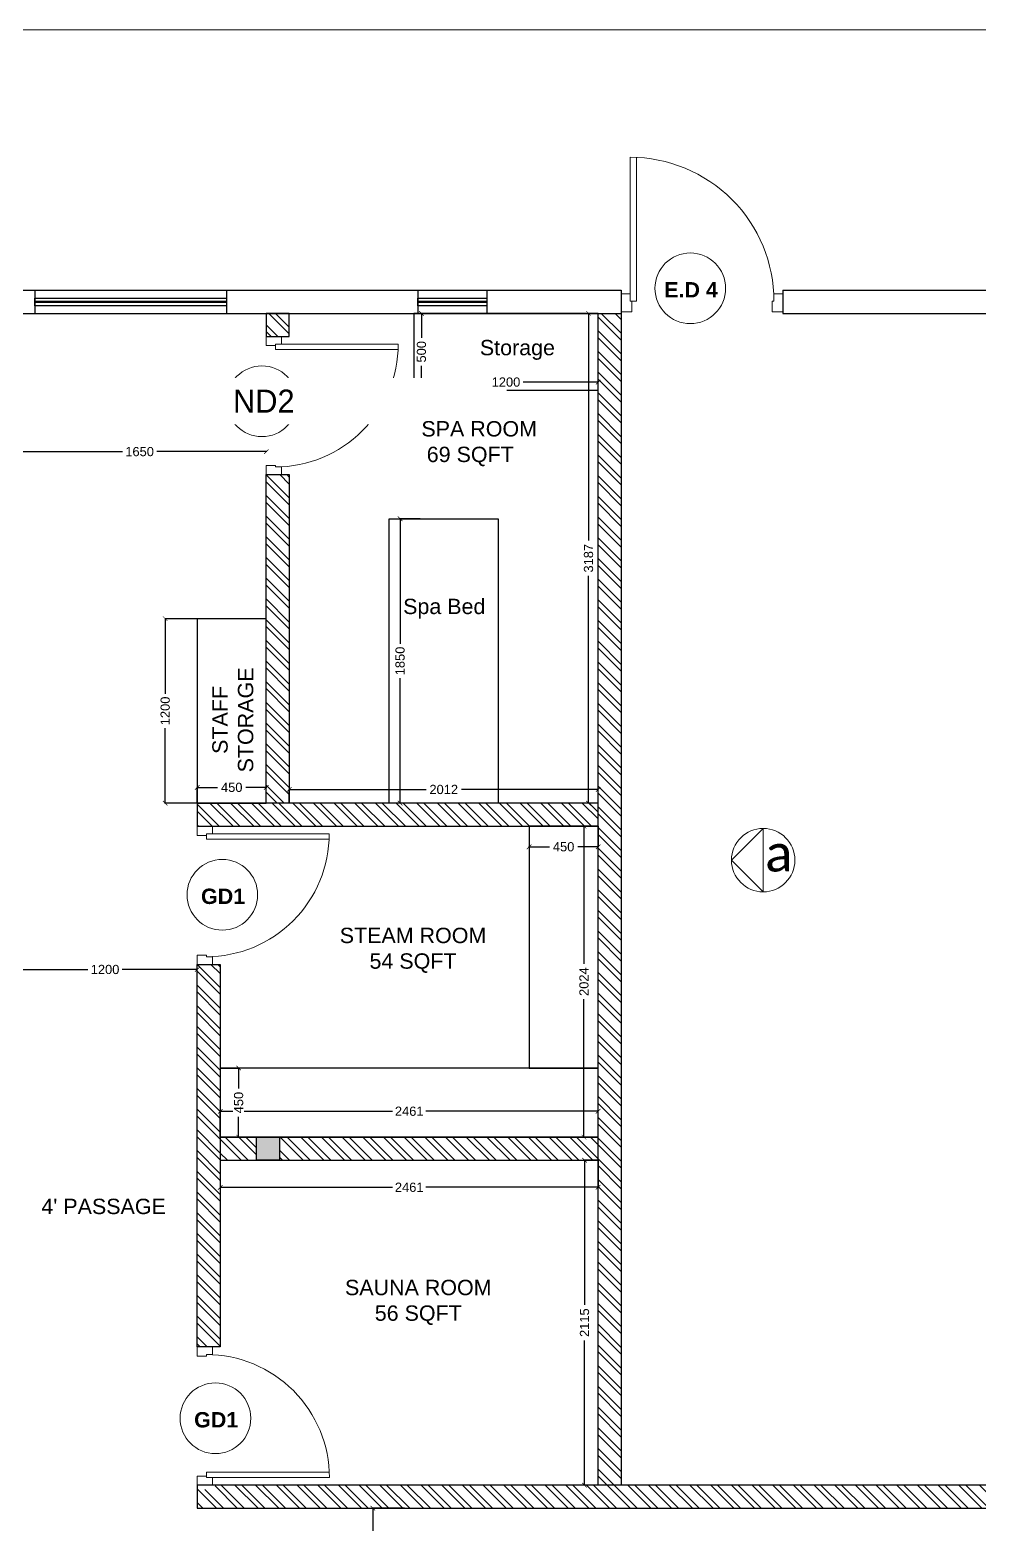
# Model space of a CAD drawing. Header units: millimetres. Extents: x 1464389 to 1998638, y -29162 to 256806.
# Drawn here: x 1883319 to 1889501, y 206235 to 215961 of the extents above; entities that cross this region are included whole.
import ezdxf

# ---------------------------------------------------------------- set-up
doc = ezdxf.new("R2010")
doc.units = ezdxf.units.MM
doc.header["$LTSCALE"] = 15
doc.header["$PDMODE"] = 35
doc.linetypes.add('CONTINOUS', pattern=[0])
doc.layers.get('0').update_dxf_attribs({"lineweight": 5})
for name, color, linetype in [('A-TEXT', 4, 'Continuous'), ('A-WNDW', 4, 'Continuous'), ('GFC Columns', 6, 'Continuous'), ('GFC Walls', 14, 'Continuous'), ('NEW WALL', 5, 'Continuous'), ('Text', 250, 'Continuous'), ('Tile', 251, 'Continuous')]:
    doc.layers.add(name, color=color, linetype=linetype)
for name, color, linetype, lineweight in [('A-Walls', 1, 'Continuous', 30), ('dimension', 1, 'Continuous', 25), ('DOOR', 124, 'Continuous', 9), ('floor raising', 210, 'Continuous', 9), ('HACH', 252, 'Continuous', 13), ('Hatch', 252, 'Continuous', 15), ('I-ANNO-SYMB', 6, 'Continuous', 20), ('wall', 50, 'Continuous', 30)]:
    doc.layers.add(name, color=color, linetype=linetype, lineweight=lineweight)
doc.layers.add('Furnitures', color=7, linetype='Continuous', lineweight=25, true_color=0x753b00)
doc.styles.add('ARIAL', font='arial.ttf')
doc.styles.add('ELEVATION', font='calibri.ttf', dxfattribs={"height": 0.2})
doc.dimstyles.new('SC-25', dxfattribs={"dimtxt": 60, "dimasz": 30, "dimexe": 0, "dimexo": 0, "dimgap": 25, "dimtad": 0, "dimdec": 0, "dimzin": 0, "dimdsep": 46, "dimtxsty": 'ARIAL', "dimblk": 'ARCHTICK', "dimcen": 0.09, "dimdle": 3, "dimclrd": 251, "dimclre": 251, "dimclrt": 1, "dimadec": 0, "dimazin": 0, "dimtfac": 1, "dimtdec": 0, "dimtofl": 0, "dimtmove": 0, "dimatfit": 2, "dimfxl": 100, "dimtolj": 1, "dimtzin": 0, "dimarcsym": 0})
pattern_1 = [(135, (-635552.53, -698149.3), (-67.351921, -67.351921), []), (135, (-635552.53, -698104.4), (-67.351921, -67.351921), [])]

# ---------------------------------------------------------------- blocks, each defined once
blk = doc.blocks.new('_ArchTick')
at = {"color": 0, "linetype": 'ByBlock', "const_width": 0.15}
blk.add_lwpolyline([(-0.5, -0.5), (0.5, 0.5)], dxfattribs=at)
blk = doc.blocks.new('*D1333')
at = {"layer": 'Defpoints', "color": 0, "transparency": 16777216}
for p in [(1887020, 208922.4), (1884558.6, 208753.9), (1887020, 208753.9)]:
    blk.add_point(p, dxfattribs=at)
at = {"layer": 'Tile', "color": 251, "lineweight": -2, "transparency": 16777216}
for p, q in [((1884555.6, 208922.4), (1885680, 208922.4)), ((1884558.6, 208753.9), (1884558.6, 208922.4)), ((1887023, 208922.4), (1885898.6, 208922.4)), ((1887020, 208753.9), (1887020, 208922.4))]:
    blk.add_line(p, q, dxfattribs=at)
at = {"layer": 'Tile', "color": 251, "lineweight": -2, "transparency": 16777216, "xscale": 30, "yscale": 30, "zscale": 30, "rotation": 180}
blk.add_blockref('_ArchTick', (1884558.6, 208922.4), dxfattribs=at)
at = {"layer": 'Tile', "color": 251, "lineweight": -2, "transparency": 16777216, "xscale": 30, "yscale": 30, "zscale": 30}
blk.add_blockref('_ArchTick', (1887020, 208922.4), dxfattribs=at)
at = {"layer": 'Tile', "color": 1, "transparency": 16777216, "insert": (1885789.3, 208922.4), "char_height": 60, "attachment_point": 5, "style": 'ARIAL'}
blk.add_mtext('\\A1;2461', dxfattribs=at)
blk = doc.blocks.new('*D1334')
at = {"layer": 'Defpoints', "color": 0, "transparency": 16777216}
for p in [(1887019.9, 210778.4), (1886927.6, 208754), (1887020, 208754)]:
    blk.add_point(p, dxfattribs=at)
at = {"layer": 'Tile', "color": 251, "lineweight": -2, "transparency": 16777216}
for p, q in [((1886927.6, 210781.4), (1886927.6, 209881.2)), ((1887019.9, 210778.4), (1886927.6, 210778.4)), ((1886927.6, 208751), (1886927.6, 209651.2)), ((1887020, 208754), (1886927.6, 208754))]:
    blk.add_line(p, q, dxfattribs=at)
at = {"layer": 'Tile', "color": 251, "lineweight": -2, "transparency": 16777216, "xscale": 30, "yscale": 30, "zscale": 30}
for p, rotation in [((1886927.6, 210778.4), 90), ((1886927.6, 208754), 270)]:
    blk.add_blockref('_ArchTick', p, dxfattribs=dict(at, rotation=rotation))
at = {"layer": 'Tile', "color": 1, "transparency": 16777216, "insert": (1886927.6, 209766.2), "char_height": 60, "attachment_point": 5, "rotation": 90, "style": 'ARIAL'}
blk.add_mtext('\\A1;2024', dxfattribs=at)
blk = doc.blocks.new('terrace site dwg')
at = {"layer": 'Hatch'}
h = blk.add_hatch(color=256, dxfattribs=at)
h.dxf.hatch_style = 1
h.paths.add_polyline_path([(2564955.5, 867086.2), (2564805.5, 867086.2), (2564805.5, 866936.2), (2564955.5, 866936.2)])
h.paths.add_polyline_path([(2563234.3, 867086.2), (2563139.5, 867086.2), (2563139.5, 866936.2), (2563234.3, 866936.2)])
h.paths.add_polyline_path([(2563139.5, 867086.2), (2563084.5, 867086.2), (2563084.5, 866936.2), (2563139.5, 866936.2)])
h.paths.add_polyline_path([(2563234.5, 861453.2), (2563084.5, 861453.2), (2563084.5, 861303.2), (2563234.5, 861303.2)])
h.paths.add_polyline_path([(2564955.5, 861453.2), (2564805.5, 861453.2), (2564805.5, 861303.2), (2564955.5, 861303.2)])
h.paths.add_polyline_path([(2563234.5, 858838.2), (2563139.5, 858838.2), (2563139.5, 858868.2), (2563084.5, 858868.2), (2563084.5, 858718.2), (2563234.5, 858718.2)])
h.paths.add_polyline_path([(2563234.5, 858868.2), (2563139.5, 858868.2), (2563139.5, 858838.2), (2563234.5, 858838.2)], flags=17)
h.paths.add_polyline_path([(2564955.5, 858113.2), (2564805.5, 858113.2), (2564805.5, 857963.2), (2564955.5, 857963.2)])
h.paths.add_polyline_path([(2569128.5, 858113.2), (2568978.5, 858113.2), (2568978.5, 858018.2), (2569128.5, 858018.2)])
h.paths.add_polyline_path([(2569128.5, 858018.2), (2568978.5, 858018.2), (2568978.5, 857963.2), (2569128.5, 857963.2)])
h.paths.add_polyline_path([(2569734, 858168.2), (2569598.5, 858168.2), (2569598.5, 858018.2), (2569734, 858018.2)])
h.paths.add_polyline_path([(2582058.5, 861483.2), (2581878.5, 861483.2), (2581878.5, 861333.2), (2582058.5, 861333.2)])
h.paths.add_polyline_path([(2582028.5, 867086.2), (2581908.5, 867086.2), (2581908.5, 866936.2), (2582028.5, 866936.2)])
h.paths.add_polyline_path([(2581908.5, 867086.2), (2581878.5, 867086.2), (2581878.5, 866936.2), (2581908.5, 866936.2)])
h.paths.add_polyline_path([(2582028.5, 869698.2), (2581878.5, 869698.2), (2581878.5, 869548.2), (2582028.5, 869548.2)])
h.paths.add_polyline_path([(2574344.5, 867086.2), (2574194.5, 867086.2), (2574194.5, 866936.2), (2574344.5, 866936.2)])
h.paths.add_polyline_path([(2578937.5, 867086.2), (2578787.5, 867086.2), (2578787.5, 866936.2), (2578937.5, 866936.2)])
h.paths.add_polyline_path([(2574962.5, 872568.2), (2574812.5, 872568.2), (2574812.5, 872448.2), (2574962.5, 872448.2)])
h.paths.add_polyline_path([(2578897.5, 872568.2), (2578747.5, 872568.2), (2578747.5, 872418.2), (2578897.5, 872418.2)])
h.paths.add_polyline_path([(2569139.5, 867086.2), (2568989.5, 867086.2), (2568989.5, 866936.2), (2569139.5, 866936.2)])
h.paths.add_polyline_path([(2563234.5, 872568.2), (2563084.5, 872568.2), (2563084.5, 872418.2), (2563138.3, 872418.2), (2563138.3, 872448.2), (2563234.5, 872448.2)])
h.paths.add_polyline_path([(2565124.5, 872568.2), (2564974.5, 872568.2), (2564974.5, 872448.2), (2565124.5, 872448.2)])
h.paths.add_polyline_path([(2565124.5, 872448.1), (2564974.5, 872448.1), (2564974.5, 872418.2), (2565124.5, 872418.2)])
h.paths.add_polyline_path([(2563234.5, 872448.2), (2563138.3, 872448.2), (2563138.3, 872418.2), (2563234.5, 872418.2)], flags=17)
at = {"color": 1}
blk.add_line((2570040.5, 872523.2), (2570489.5, 872523.2), dxfattribs=at)
at = {"layer": 'A-WNDW', "ltscale": 0.5}
for p, q in [((2567546.5, 872598.2), (2567546.5, 872448.2)), ((2567546.5, 872523.2), (2568793.5, 872523.2)), ((2568793.5, 872598.2), (2568793.5, 872448.2)), ((2570040.5, 872598.2), (2570040.5, 872448.2)), ((2570040.5, 872523.2), (2570489.5, 872523.2)), ((2570489.5, 872598.2), (2570489.5, 872448.2))]:
    blk.add_line(p, q, dxfattribs=at)
at = {"layer": 'A-WNDW', "ltscale": 0.5, "const_width": 14.1}
for points in [[(2567546.5, 872523.2), (2568516.5, 872523.2)], [(2567546.5, 872523.2), (2568793.5, 872523.2)], [(2570040.5, 872523.2), (2570489.5, 872523.2)], [(2570040.5, 872523.2), (2570489.5, 872523.2)]]:
    blk.add_lwpolyline(points, dxfattribs=at)
at = {"layer": 'A-WNDW', "ltscale": 0.5}
for points in [[(2567546.5, 872548.2), (2568793.5, 872548.2), (2568793.5, 872498.2), (2567546.5, 872498.2)], [(2567546.5, 872548.2), (2568793.5, 872548.2), (2568793.5, 872498.2), (2567546.5, 872498.2)], [(2570040.5, 872548.2), (2570489.5, 872548.2), (2570489.5, 872498.2), (2570040.5, 872498.2)], [(2570040.5, 872548.2), (2570489.5, 872548.2), (2570489.5, 872498.2), (2570040.5, 872498.2)]]:
    blk.add_lwpolyline(points, close=True, dxfattribs=at)
at = {"layer": 'GFC Columns'}
blk.add_lwpolyline([(2568989.5, 867086.2), (2569139.5, 867086.2), (2569139.5, 866936.2), (2568989.5, 866936.2), (2568989.5, 867086.2)], dxfattribs=at)
at = {"layer": 'GFC Walls'}
for p, q in [((2562989.5, 872598.2), (2571364.5, 872598.2)), ((2572418.5, 872598.2), (2578927.5, 872598.2)), ((2563234.5, 872448.2), (2571364.5, 872448.2)), ((2572418.5, 872448.2), (2578747.5, 872448.2))]:
    blk.add_line(p, q, dxfattribs=at)
at = {"layer": 'GFC Walls', "ltscale": 0.5}
for p, q in [((2571364.5, 872598.2), (2571364.5, 872448.2)), ((2572418.5, 872598.2), (2572418.5, 872448.2))]:
    blk.add_line(p, q, dxfattribs=at)
blk = doc.blocks.new('*D1335')
at = {"layer": 'Defpoints', "color": 0, "transparency": 16777216}
for p in [(1885729.9, 212778.4), (1885861, 212778.4), (1885861, 210928.4)]:
    blk.add_point(p, dxfattribs=at)
at = {"layer": 'dimension', "color": 251, "lineweight": -2, "transparency": 16777216}
for p, q in [((1885729.9, 212781.4), (1885729.9, 211965.1)), ((1885861, 212778.4), (1885729.9, 212778.4)), ((1885729.9, 210925.4), (1885729.9, 211741.7)), ((1885861, 210928.4), (1885729.9, 210928.4))]:
    blk.add_line(p, q, dxfattribs=at)
at = {"layer": 'dimension', "color": 251, "lineweight": -2, "transparency": 16777216, "xscale": 30, "yscale": 30, "zscale": 30}
for p, rotation in [((1885729.9, 212778.4), 90), ((1885729.9, 210928.4), 270)]:
    blk.add_blockref('_ArchTick', p, dxfattribs=dict(at, rotation=rotation))
at = {"layer": 'dimension', "color": 1, "transparency": 16777216, "insert": (1885729.9, 211853.4), "char_height": 60, "attachment_point": 5, "rotation": 90, "style": 'ARIAL', "bg_fill": 3, "box_fill_scale": 1.1, "bg_fill_color": 256, "bg_fill_true_color": 13158600, "bg_fill_transparency": 0}
blk.add_mtext('\\A1;1850', dxfattribs=at)
blk = doc.blocks.new('*D1336')
at = {"layer": 'Defpoints', "color": 0, "transparency": 16777216}
for p in [(1887020.1, 208604), (1886931.3, 206488.9), (1887020.1, 206488.9)]:
    blk.add_point(p, dxfattribs=at)
at = {"layer": 'dimension', "color": 251, "lineweight": -2, "transparency": 16777216}
for p, q in [((1886931.3, 208607), (1886931.3, 207661.8)), ((1887020.1, 208604), (1886931.3, 208604)), ((1886931.3, 206485.9), (1886931.3, 207431.1)), ((1887020.1, 206488.9), (1886931.3, 206488.9))]:
    blk.add_line(p, q, dxfattribs=at)
at = {"layer": 'dimension', "color": 251, "lineweight": -2, "transparency": 16777216, "xscale": 30, "yscale": 30, "zscale": 30}
for p, rotation in [((1886931.3, 208604), 90), ((1886931.3, 206488.9), 270)]:
    blk.add_blockref('_ArchTick', p, dxfattribs=dict(at, rotation=rotation))
at = {"layer": 'dimension', "color": 1, "transparency": 16777216, "insert": (1886931.3, 207546.4), "char_height": 60, "attachment_point": 5, "rotation": 90, "style": 'ARIAL', "bg_fill": 3, "box_fill_scale": 1.1, "bg_fill_color": 256, "bg_fill_true_color": 13158600, "bg_fill_transparency": 0}
blk.add_mtext('\\A1;2115', dxfattribs=at)
blk = doc.blocks.new('*D1337')
at = {"layer": 'Defpoints', "color": 0, "transparency": 16777216}
for p in [(1884558.6, 208603.9), (1887020.1, 208604.1), (1887020.1, 208427.5)]:
    blk.add_point(p, dxfattribs=at)
at = {"layer": 'dimension', "color": 251, "lineweight": -2, "transparency": 16777216}
for p, q in [((1884558.6, 208603.9), (1884558.6, 208427.5)), ((1887020.1, 208604.1), (1887020.1, 208427.5)), ((1884555.6, 208427.5), (1885680, 208427.5)), ((1887023.1, 208427.5), (1885898.7, 208427.5))]:
    blk.add_line(p, q, dxfattribs=at)
at = {"layer": 'dimension', "color": 251, "lineweight": -2, "transparency": 16777216, "xscale": 30, "yscale": 30, "zscale": 30, "rotation": 180}
blk.add_blockref('_ArchTick', (1884558.6, 208427.5), dxfattribs=at)
at = {"layer": 'dimension', "color": 251, "lineweight": -2, "transparency": 16777216, "xscale": 30, "yscale": 30, "zscale": 30}
blk.add_blockref('_ArchTick', (1887020.1, 208427.5), dxfattribs=at)
at = {"layer": 'dimension', "color": 1, "transparency": 16777216, "insert": (1885789.4, 208427.5), "char_height": 60, "attachment_point": 5, "style": 'ARIAL', "bg_fill": 3, "box_fill_scale": 1.1, "bg_fill_color": 256, "bg_fill_true_color": 13158600, "bg_fill_transparency": 0}
blk.add_mtext('\\A1;2461', dxfattribs=at)
blk = doc.blocks.new('*D1338')
at = {"layer": 'Defpoints', "color": 0, "transparency": 16777216}
for p in [(1887020.1, 211016.8), (1885008.4, 210928.4), (1887020.1, 210928.4)]:
    blk.add_point(p, dxfattribs=at)
at = {"layer": 'dimension', "color": 251, "lineweight": -2, "transparency": 16777216}
for p, q in [((1885005.4, 211016.8), (1885899.4, 211016.8)), ((1885008.4, 210928.4), (1885008.4, 211016.8)), ((1887023.1, 211016.8), (1886129, 211016.8)), ((1887020.1, 210928.4), (1887020.1, 211016.8))]:
    blk.add_line(p, q, dxfattribs=at)
at = {"layer": 'dimension', "color": 251, "lineweight": -2, "transparency": 16777216, "xscale": 30, "yscale": 30, "zscale": 30, "rotation": 180}
blk.add_blockref('_ArchTick', (1885008.4, 211016.8), dxfattribs=at)
at = {"layer": 'dimension', "color": 251, "lineweight": -2, "transparency": 16777216, "xscale": 30, "yscale": 30, "zscale": 30}
blk.add_blockref('_ArchTick', (1887020.1, 211016.8), dxfattribs=at)
at = {"layer": 'dimension', "color": 1, "transparency": 16777216, "insert": (1886014.2, 211016.8), "char_height": 60, "attachment_point": 5, "style": 'ARIAL', "bg_fill": 3, "box_fill_scale": 1.1, "bg_fill_color": 256, "bg_fill_true_color": 13158600, "bg_fill_transparency": 0}
blk.add_mtext('\\A1;2012', dxfattribs=at)
blk = doc.blocks.new('*D1412')
at = {"layer": 'Defpoints', "color": 0, "transparency": 16777216}
for p in [(1887019.6, 214115.9), (1886957.4, 210928.4), (1887020.1, 210928.4)]:
    blk.add_point(p, dxfattribs=at)
at = {"layer": 'dimension', "color": 251, "lineweight": -2, "transparency": 16777216}
for p, q in [((1886957.4, 214118.9), (1886957.4, 212636.7)), ((1887019.6, 214115.9), (1886957.4, 214115.9)), ((1886957.4, 210925.4), (1886957.4, 212407.6)), ((1887020.1, 210928.4), (1886957.4, 210928.4))]:
    blk.add_line(p, q, dxfattribs=at)
at = {"layer": 'dimension', "color": 251, "lineweight": -2, "transparency": 16777216, "xscale": 30, "yscale": 30, "zscale": 30}
for p, rotation in [((1886957.4, 214115.9), 90), ((1886957.4, 210928.4), 270)]:
    blk.add_blockref('_ArchTick', p, dxfattribs=dict(at, rotation=rotation))
at = {"layer": 'dimension', "color": 1, "transparency": 16777216, "insert": (1886957.4, 212522.2), "char_height": 60, "attachment_point": 5, "rotation": 90, "style": 'ARIAL', "bg_fill": 3, "box_fill_scale": 1.1, "bg_fill_color": 256, "bg_fill_true_color": 13158600, "bg_fill_transparency": 0}
blk.add_mtext('\\A1;3187', dxfattribs=at)
blk = doc.blocks.new('*D1425')
at = {"layer": 'Defpoints', "color": 0, "transparency": 16777216}
for p in [(1885819.6, 214115.9), (1885819.6, 213615.9), (1885869.1, 213615.9)]:
    blk.add_point(p, dxfattribs=at)
at = {"layer": 'dimension', "color": 251, "lineweight": -2, "transparency": 16777216}
for p, q in [((1885819.6, 214115.9), (1885869.1, 214115.9)), ((1885869.1, 214118.9), (1885869.1, 213957.1)), ((1885869.1, 213612.9), (1885869.1, 213774.7)), ((1885819.6, 213615.9), (1885869.1, 213615.9))]:
    blk.add_line(p, q, dxfattribs=at)
at = {"layer": 'dimension', "color": 251, "lineweight": -2, "transparency": 16777216, "xscale": 30, "yscale": 30, "zscale": 30}
for p, rotation in [((1885869.1, 214115.9), 90), ((1885869.1, 213615.9), 270)]:
    blk.add_blockref('_ArchTick', p, dxfattribs=dict(at, rotation=rotation))
at = {"layer": 'dimension', "color": 1, "transparency": 16777216, "insert": (1885869.1, 213865.9), "char_height": 60, "attachment_point": 5, "rotation": 90, "style": 'ARIAL', "bg_fill": 3, "box_fill_scale": 1.1, "bg_fill_color": 256, "bg_fill_true_color": 13158600, "bg_fill_transparency": 0}
blk.add_mtext('\\A1;500', dxfattribs=at)
blk = doc.blocks.new('*D1426')
at = {"layer": 'Defpoints', "color": 0, "transparency": 16777216}
for p in [(1885819.6, 213615.9), (1887019.6, 213668.4), (1887019.6, 213615.9)]:
    blk.add_point(p, dxfattribs=at)
at = {"layer": 'dimension', "color": 251, "lineweight": -2, "transparency": 16777216}
for p, q in [((1885816.6, 213668.4), (1886307.9, 213668.4)), ((1885819.6, 213615.9), (1885819.6, 213668.4)), ((1887022.6, 213668.4), (1886531.3, 213668.4)), ((1887019.6, 213615.9), (1887019.6, 213668.4))]:
    blk.add_line(p, q, dxfattribs=at)
at = {"layer": 'dimension', "color": 251, "lineweight": -2, "transparency": 16777216, "xscale": 30, "yscale": 30, "zscale": 30, "rotation": 180}
blk.add_blockref('_ArchTick', (1885819.6, 213668.4), dxfattribs=at)
at = {"layer": 'dimension', "color": 251, "lineweight": -2, "transparency": 16777216, "xscale": 30, "yscale": 30, "zscale": 30}
blk.add_blockref('_ArchTick', (1887019.6, 213668.4), dxfattribs=at)
at = {"layer": 'dimension', "color": 1, "transparency": 16777216, "insert": (1886419.6, 213668.4), "char_height": 60, "attachment_point": 5, "style": 'ARIAL', "bg_fill": 3, "box_fill_scale": 1.1, "bg_fill_color": 256, "bg_fill_true_color": 13158600, "bg_fill_transparency": 0}
blk.add_mtext('\\A1;1200', dxfattribs=at)
blk = doc.blocks.new('*D1435')
at = {"layer": 'Defpoints', "color": 0, "transparency": 16777216}
for p in [(1884200.2, 212128.4), (1884408.6, 212128.4), (1884408.6, 210928.4)]:
    blk.add_point(p, dxfattribs=at)
at = {"layer": 'floor raising', "color": 251, "lineweight": -2, "transparency": 16777216}
for p, q in [((1884200.2, 212131.4), (1884200.2, 211640)), ((1884408.6, 212128.4), (1884200.2, 212128.4)), ((1884200.2, 210925.4), (1884200.2, 211416.7)), ((1884408.6, 210928.4), (1884200.2, 210928.4))]:
    blk.add_line(p, q, dxfattribs=at)
at = {"layer": 'floor raising', "color": 251, "lineweight": -2, "transparency": 16777216, "xscale": 30, "yscale": 30, "zscale": 30}
for p, rotation in [((1884200.2, 212128.4), 90), ((1884200.2, 210928.4), 270)]:
    blk.add_blockref('_ArchTick', p, dxfattribs=dict(at, rotation=rotation))
at = {"layer": 'floor raising', "color": 1, "transparency": 16777216, "insert": (1884200.2, 211528.4), "char_height": 60, "attachment_point": 5, "rotation": 90, "style": 'ARIAL', "bg_fill": 3, "box_fill_scale": 1.1, "bg_fill_color": 256, "bg_fill_true_color": 13158600, "bg_fill_transparency": 0}
blk.add_mtext('\\A1;1200', dxfattribs=at)
blk = doc.blocks.new('*D1436')
at = {"layer": 'Defpoints', "color": 0, "transparency": 16777216}
for p in [(1884858.4, 211030.5), (1884408.6, 210928.4), (1884858.4, 210928.4)]:
    blk.add_point(p, dxfattribs=at)
at = {"layer": 'floor raising', "color": 251, "lineweight": -2, "transparency": 16777216}
for p, q in [((1884405.6, 211030.5), (1884541.1, 211030.5)), ((1884408.6, 210928.4), (1884408.6, 211030.5)), ((1884861.4, 211030.5), (1884725.9, 211030.5)), ((1884858.4, 210928.4), (1884858.4, 211030.5))]:
    blk.add_line(p, q, dxfattribs=at)
at = {"layer": 'floor raising', "color": 251, "lineweight": -2, "transparency": 16777216, "xscale": 30, "yscale": 30, "zscale": 30, "rotation": 180}
blk.add_blockref('_ArchTick', (1884408.6, 211030.5), dxfattribs=at)
at = {"layer": 'floor raising', "color": 251, "lineweight": -2, "transparency": 16777216, "xscale": 30, "yscale": 30, "zscale": 30}
blk.add_blockref('_ArchTick', (1884858.4, 211030.5), dxfattribs=at)
at = {"layer": 'floor raising', "color": 1, "transparency": 16777216, "insert": (1884633.5, 211030.5), "char_height": 60, "attachment_point": 5, "style": 'ARIAL', "bg_fill": 3, "box_fill_scale": 1.1, "bg_fill_color": 256, "bg_fill_true_color": 13158600, "bg_fill_transparency": 0}
blk.add_mtext('\\A1;450', dxfattribs=at)
blk = doc.blocks.new('*D1359')
at = {"layer": 'Defpoints', "color": 0, "transparency": 16777216}
for p in [(1885758.6, 206339), (1885552.2, 205139), (1885748.8, 205139)]:
    blk.add_point(p, dxfattribs=at)
at = {"layer": 'floor raising', "color": 251, "lineweight": -2, "transparency": 16777216}
for p, q in [((1885552.2, 206342), (1885552.2, 205850.7)), ((1885758.6, 206339), (1885552.2, 206339)), ((1885552.2, 205136), (1885552.2, 205627.3)), ((1885748.8, 205139), (1885552.2, 205139))]:
    blk.add_line(p, q, dxfattribs=at)
at = {"layer": 'floor raising', "color": 251, "lineweight": -2, "transparency": 16777216, "xscale": 30, "yscale": 30, "zscale": 30}
for p, rotation in [((1885552.2, 206339), 90), ((1885552.2, 205139), 270)]:
    blk.add_blockref('_ArchTick', p, dxfattribs=dict(at, rotation=rotation))
at = {"layer": 'floor raising', "color": 1, "transparency": 16777216, "insert": (1885552.2, 205739), "char_height": 60, "attachment_point": 5, "rotation": 90, "style": 'ARIAL', "bg_fill": 3, "box_fill_scale": 1.1, "bg_fill_color": 256, "bg_fill_true_color": 13158600, "bg_fill_transparency": 0}
blk.add_mtext('\\A1;1200', dxfattribs=at)
blk = doc.blocks.new('*D1440')
at = {"layer": 'Defpoints', "color": 0, "transparency": 16777216}
for p in [(1884558.6, 209203.9), (1884558.6, 208753.9), (1884678.5, 208753.9)]:
    blk.add_point(p, dxfattribs=at)
at = {"layer": 'floor raising', "color": 251, "lineweight": -2, "transparency": 16777216}
for p, q in [((1884678.5, 209206.9), (1884678.5, 209071.3)), ((1884558.6, 209203.9), (1884678.5, 209203.9)), ((1884678.5, 208750.9), (1884678.5, 208886.5)), ((1884558.6, 208753.9), (1884678.5, 208753.9))]:
    blk.add_line(p, q, dxfattribs=at)
at = {"layer": 'floor raising', "color": 251, "lineweight": -2, "transparency": 16777216, "xscale": 30, "yscale": 30, "zscale": 30}
for p, rotation in [((1884678.5, 209203.9), 90), ((1884678.5, 208753.9), 270)]:
    blk.add_blockref('_ArchTick', p, dxfattribs=dict(at, rotation=rotation))
at = {"layer": 'floor raising', "color": 1, "transparency": 16777216, "insert": (1884678.5, 208978.9), "char_height": 60, "attachment_point": 5, "rotation": 90, "style": 'ARIAL', "bg_fill": 3, "box_fill_scale": 1.1, "bg_fill_color": 256, "bg_fill_true_color": 13158600, "bg_fill_transparency": 0}
blk.add_mtext('\\A1;450', dxfattribs=at)
blk = doc.blocks.new('*D1419')
at = {"layer": 'Defpoints', "color": 0, "transparency": 16777216}
for p in [(1886570, 210778.4), (1887020, 210778.4), (1887020, 210643.7)]:
    blk.add_point(p, dxfattribs=at)
at = {"layer": 'floor raising', "color": 251, "lineweight": -2, "transparency": 16777216}
for p, q in [((1886570, 210778.4), (1886570, 210643.7)), ((1887020, 210778.4), (1887020, 210643.7)), ((1886567, 210643.7), (1886702.6, 210643.7)), ((1887023, 210643.7), (1886887.4, 210643.7))]:
    blk.add_line(p, q, dxfattribs=at)
at = {"layer": 'floor raising', "color": 251, "lineweight": -2, "transparency": 16777216, "xscale": 30, "yscale": 30, "zscale": 30, "rotation": 180}
blk.add_blockref('_ArchTick', (1886570, 210643.7), dxfattribs=at)
at = {"layer": 'floor raising', "color": 251, "lineweight": -2, "transparency": 16777216, "xscale": 30, "yscale": 30, "zscale": 30}
blk.add_blockref('_ArchTick', (1887020, 210643.7), dxfattribs=at)
at = {"layer": 'floor raising', "color": 1, "transparency": 16777216, "insert": (1886795, 210643.7), "char_height": 60, "attachment_point": 5, "style": 'ARIAL', "bg_fill": 3, "box_fill_scale": 1.1, "bg_fill_color": 256, "bg_fill_true_color": 13158600, "bg_fill_transparency": 0}
blk.add_mtext('\\A1;450', dxfattribs=at)
blk = doc.blocks.new('*D1343')
at = {"layer": 'Defpoints', "color": 0, "transparency": 16777216}
for p in [(1883208.6, 213215.9), (1883208.6, 213215.9), (1884858.4, 213215.9)]:
    blk.add_point(p, dxfattribs=at)
at = {"layer": 'floor raising', "color": 251, "lineweight": -2, "transparency": 16777216}
for p, q in [((1883205.6, 213215.9), (1883921.8, 213215.9)), ((1884861.4, 213215.9), (1884145.2, 213215.9)), ((1884858.4, 213215.9), (1884858.4, 213215.9))]:
    blk.add_line(p, q, dxfattribs=at)
at = {"layer": 'floor raising', "color": 251, "lineweight": -2, "transparency": 16777216, "xscale": 30, "yscale": 30, "zscale": 30, "rotation": 180}
blk.add_blockref('_ArchTick', (1883208.6, 213215.9), dxfattribs=at)
at = {"layer": 'floor raising', "color": 251, "lineweight": -2, "transparency": 16777216, "xscale": 30, "yscale": 30, "zscale": 30}
blk.add_blockref('_ArchTick', (1884858.4, 213215.9), dxfattribs=at)
at = {"layer": 'floor raising', "color": 1, "transparency": 16777216, "insert": (1884033.5, 213215.9), "char_height": 60, "attachment_point": 5, "style": 'ARIAL', "bg_fill": 3, "box_fill_scale": 1.1, "bg_fill_color": 256, "bg_fill_true_color": 13158600, "bg_fill_transparency": 0}
blk.add_mtext('\\A1;1650', dxfattribs=at)
blk = doc.blocks.new('*D1344')
at = {"layer": 'Defpoints', "color": 0, "transparency": 16777216}
for p in [(1883208.6, 209845.1), (1883208.6, 209845.1), (1884408.2, 209845.1)]:
    blk.add_point(p, dxfattribs=at)
at = {"layer": 'floor raising', "color": 251, "lineweight": -2, "transparency": 16777216}
for p, q in [((1883205.6, 209845.1), (1883696.8, 209845.1)), ((1884411.2, 209845.1), (1883920.1, 209845.1))]:
    blk.add_line(p, q, dxfattribs=at)
at = {"layer": 'floor raising', "color": 251, "lineweight": -2, "transparency": 16777216, "xscale": 30, "yscale": 30, "zscale": 30, "rotation": 180}
blk.add_blockref('_ArchTick', (1883208.6, 209845.1), dxfattribs=at)
at = {"layer": 'floor raising', "color": 251, "lineweight": -2, "transparency": 16777216, "xscale": 30, "yscale": 30, "zscale": 30}
blk.add_blockref('_ArchTick', (1884408.2, 209845.1), dxfattribs=at)
at = {"layer": 'floor raising', "color": 1, "transparency": 16777216, "insert": (1883808.4, 209845.1), "char_height": 60, "attachment_point": 5, "style": 'ARIAL', "bg_fill": 3, "box_fill_scale": 1.1, "bg_fill_color": 256, "bg_fill_true_color": 13158600, "bg_fill_transparency": 0}
blk.add_mtext('\\A1;1200', dxfattribs=at)
blk = doc.blocks.new('D900')
for points in [[(0, 840), (0, 900), (100, 900), (100, 850), (60, 850), (60, 840)], [(0, 60), (0, 0), (100, 0), (100, 50), (60, 50), (60, 60)]]:
    blk.add_lwpolyline(points, close=True)
blk.add_lwpolyline([(60, 850, -0.414214), (860, 50), (60, 50), (60, 85), (859.2, 85)], format="xyb")
blk = doc.blocks.new('DOOR TERRACE')
at = {"layer": 'DOOR'}
for p, xscale, yscale, zscale, rotation in [((1157590.8, -146028.6), -1.17115371766246, 1.17115371766246, 1.17115371766246, 270), ((1155279.5, -146187.8), -0.999448658078491, 0.999448658078491, 0.999448658078491, 180), ((1154829.8, -149375.1), -0.9999103705746225, 0.9999103705746225, 0.9999103705746225, 180)]:
    blk.add_blockref('D900', p, dxfattribs=dict(at, xscale=xscale, yscale=yscale, zscale=zscale, rotation=rotation))
at = {"layer": 'DOOR', "xscale": 1.001247872653558, "yscale": 1.001247872653558, "zscale": 1.001247872653558}
blk.add_blockref('D900', (1154829.8, -153665.7), dxfattribs=at)
blk = doc.blocks.new('LEGEND TERRACE')
for centre, radius in [((1158041.3, -145874.5), 230), ((1155251.2, -146609.9), 230.2), ((1155251.2, -146609.9), 230.2), ((1154993.5, -149822.1), 230)]:
    blk.add_circle(centre, radius)
at = {"layer": 'A-TEXT', "ltscale": 0.25, "char_height": 100, "attachment_point": 1, "style": 'ARIAL'}
for s, insert in [('\\pxqc;{\\fArial|b1|i0|c0|p34;E.D 4}', (1157394.7, -145834.2)), ('\\pxqc,t11;{\\fArial|b1|i0|c0|p34;GD1}', (1154346.9, -149781.8))]:
    blk.add_mtext_dynamic_manual_height_columns(s, width=1302.77, gutter_width=250, heights=[0], dxfattribs=dict(at, insert=insert))
at = {"layer": 'A-TEXT', "insert": (1155062.9, -146533.8), "char_height": 150, "width": 1706.878, "attachment_point": 1, "bg_fill": 2}
blk.add_mtext('ND2', dxfattribs=at)
blk = doc.blocks.new('INTERNAL WALLS FIFFTH')
at = {"layer": 'NEW WALL', "ltscale": 0.25}
for points in [[(1157440.8, -146037.6), (1157590.8, -146037.6), (1157591.5, -153664.6), (1157441.5, -153664.6)], [(1154829.8, -149375.1), (1157441.2, -149375.1), (1157441.2, -149225.1), (1154829.8, -149225.1)], [(1154829.1, -150275), (1154979.1, -150275), (1154979.8, -152764.6), (1154829.8, -152764.6)], [(1154979.8, -151549.6), (1157441.2, -151549.5), (1157441.2, -151399.5), (1154979.8, -151399.6)]]:
    blk.add_lwpolyline(points, close=True, dxfattribs=at)
at = {"layer": 'NEW WALL', "color": 5, "ltscale": 0.25}
blk.add_lwpolyline([(1154829.8, -153814.6), (1162864.8, -153814.6), (1162864.8, -153664.6), (1154829.8, -153664.6)], close=True, dxfattribs=at)
at = {"layer": 'wall', "color": 5, "ltscale": 0.25}
blk.add_lwpolyline([(1155279.5, -147087.3), (1155429.5, -147087.3), (1155429.6, -149225.1), (1155279.6, -149225.1)], close=True, dxfattribs=at)

msp = doc.modelspace()

# ---------------------------------------------------------------- hatches: boundary and pattern name
at = {"layer": 'HACH'}
h = msp.add_hatch(dxfattribs=at)
h.set_pattern_fill('ANSI32', color=256, scale=10, angle=90)
h.set_pattern_definition([(135, (-635552.53, -617831.93), (-67.351921, -67.351921), []), (135, (-635552.53, -617787.03), (-67.351921, -67.351921), [])])
h.paths.add_polyline_path([(1885008.4, 214115.9), (1884858.4, 214115.9), (1884858.4, 213965.7), (1885008.4, 213965.7)])

# ---------------------------------------------------------------- linework, layer by layer
at = {"ltscale": 0.25}
msp.add_line((1875640.4, 215961.1), (1920308.5, 215961.1), dxfattribs=at)
msp.add_circle((1884527.4, 206924.2), 230)
at = {"layer": 'Furnitures'}
for points in [[(1887019.6, 214115.9), (1885819.6, 214115.9), (1885819.6, 213615.9), (1887019.6, 213615.9)], [(1885659.4, 210928.4), (1885659.4, 212778.4), (1886369.4, 212778.4), (1886369.4, 210928.4)], [(1884408.6, 210928.4), (1884858.4, 210928.4), (1884858.4, 212128.4), (1884408.6, 212128.4)], [(1887020, 209203.9), (1887020, 210778.4), (1886570, 210778.4), (1886570, 209203.9)], [(1884558.6, 208753.9), (1887020, 208753.9), (1887020, 209203.9), (1884558.6, 209203.9)]]:
    msp.add_lwpolyline(points, close=True, dxfattribs=at)
at = {"layer": 'NEW WALL', "ltscale": 0.25}
msp.add_lwpolyline([(1885008.4, 214115.9), (1884858.4, 214115.9), (1884858.4, 213965.7), (1885008.4, 213965.7)], close=True, dxfattribs=at)

# ---------------------------------------------------------------- block references
at = {"layer": 'A-Walls'}
msp.add_blockref('terrace site dwg', (-684194.9, -658332.3), dxfattribs=at)

# ---------------------------------------------------------------- texts
at = {"layer": 'A-TEXT', "ltscale": 0.25, "insert": (1883880.8, 206964.4), "char_height": 100, "attachment_point": 1, "style": 'ARIAL'}
msp.add_mtext_dynamic_manual_height_columns('\\pxqc,t11;{\\fArial|b1|i0|c0|p34;GD1}', width=1302.77, gutter_width=250, heights=[0], dxfattribs=at)
at = {"layer": 'Text', "ltscale": 0.25, "char_height": 100, "attachment_point": 1, "style": 'ARIAL'}
for s, insert in [('\\pxqc;Storage', (1885842.8, 213943.1)), ('\\pxqc;   SPA ROOM\\P69 SQFT', (1885535.6, 213414.7)), ('\\pxqc;Spa Bed', (1885366.3, 212258.5)), ('\\pxqc;STEAM ROOM\\P54 SQFT', (1885162.8, 210117)), ("\\pxqc;4' PASSAGE", (1883147.5, 208353.2)), ('\\pxqc;SAUNA ROOM\\P56 SQFT', (1885197, 207825.4))]:
    msp.add_mtext_dynamic_manual_height_columns(s, width=1302.77, gutter_width=250, heights=[0], dxfattribs=dict(at, insert=insert))
at = {"layer": 'Text', "insert": (1884507, 211964.9), "char_height": 100, "width": 990.617, "attachment_point": 3, "rotation": 90, "style": 'ARIAL'}
msp.add_mtext('\\pxqc;STAFF STORAGE', dxfattribs=at)

# ---------------------------------------------------------------- dimensions: what is measured, and where the dimension line sits
at = {"layer": 'Tile'}
dim = msp.add_linear_dim(base=(1886927.6, 208754), p1=(1887019.9, 210778.4), p2=(1887020, 208754), angle=90, dimstyle='SC-25', dxfattribs=at)
dim.commit()
dim.dimension.update_dxf_attribs({"geometry": '*D1334', "text_midpoint": (1886927.6, 209766.2)})
dim = msp.add_linear_dim(base=(1887020, 208922.4), p1=(1884558.6, 208753.9), p2=(1887020, 208753.9), dimstyle='SC-25', dxfattribs=at)
dim.commit()
dim.dimension.update_dxf_attribs({"geometry": '*D1333', "text_midpoint": (1885789.3, 208922.4)})

# ---------------------------------------------------------------- next in the draw order: dimensions: what is measured, and where the dimension line sits
at = {"layer": 'dimension'}
for base, p1, p2, picture, middle in [((1885869.1, 213615.9), (1885819.6, 214115.9), (1885819.6, 213615.9), '*D1425', (1885869.1, 213865.9)), ((1885729.9, 212778.4), (1885861, 210928.4), (1885861, 212778.4), '*D1335', (1885729.9, 211853.4)), ((1886931.3, 206488.9), (1887020.1, 208604), (1887020.1, 206488.9), '*D1336', (1886931.3, 207546.4))]:
    dim = msp.add_linear_dim(base=base, p1=p1, p2=p2, angle=90, dimstyle='SC-25', override={"dimtfill": 1, "dimarcsym": 1}, dxfattribs=at)
    dim.commit()
    dim.dimension.update_dxf_attribs({"geometry": picture, "text_midpoint": middle})
at = {"layer": 'floor raising'}
for base, p1, p2, picture, middle in [((1883208.6, 213215.9), (1884858.4, 213215.9), (1883208.6, 213215.9), '*D1343', (1884033.5, 213215.9)), ((1887020, 210643.7), (1886570, 210778.4), (1887020, 210778.4), '*D1419', (1886795, 210643.7)), ((1883208.6, 209845.1), (1884408.2, 209845.1), (1883208.6, 209845.1), '*D1344', (1883808.4, 209845.1))]:
    dim = msp.add_linear_dim(base=base, p1=p1, p2=p2, dimstyle='SC-25', override={"dimtfill": 1, "dimarcsym": 1}, dxfattribs=at)
    dim.commit()
    dim.dimension.update_dxf_attribs({"geometry": picture, "text_midpoint": middle})
for base, p1, p2, picture, middle in [((1884200.2, 212128.4), (1884408.6, 210928.4), (1884408.6, 212128.4), '*D1435', (1884200.2, 211528.4)), ((1884678.5, 208753.9), (1884558.6, 209203.9), (1884558.6, 208753.9), '*D1440', (1884678.5, 208978.9)), ((1885552.2, 205139), (1885758.6, 206339), (1885748.8, 205139), '*D1359', (1885552.2, 205739))]:
    dim = msp.add_linear_dim(base=base, p1=p1, p2=p2, angle=90, dimstyle='SC-25', override={"dimtfill": 1, "dimarcsym": 1}, dxfattribs=at)
    dim.commit()
    dim.dimension.update_dxf_attribs({"geometry": picture, "text_midpoint": middle})

# ---------------------------------------------------------------- next in the draw order: hatches: boundary and pattern name
at = {"layer": 'HACH'}
h = msp.add_hatch(dxfattribs=at)
h.set_pattern_fill('ANSI32', color=256, scale=10, angle=90)
h.set_pattern_definition(pattern_1)
h.paths.add_polyline_path([(1892443.6, 206488.9), (1887170.3, 206488.9), (1887170.3, 206488.9), (1887020.3, 206488.9), (1884525.2, 206488.9), (1884525.2, 206459.7), (1884424.7, 206459.7), (1884424.7, 206488.9), (1884408.6, 206488.9), (1884408.6, 206338.9), (1892443.6, 206338.9)])

# ---------------------------------------------------------------- next in the draw order: dimensions: what is measured, and where the dimension line sits
at = {"layer": 'dimension'}
for base, p1, p2, picture, middle in [((1887020.1, 211016.8), (1885008.4, 210928.4), (1887020.1, 210928.4), '*D1338', (1886014.2, 211016.8)), ((1887020.0946, 208427.4552), (1884558.6111, 208603.9158), (1887020.0946, 208604.1375), '*D1337', (1885789.3529, 208427.4552))]:
    dim = msp.add_linear_dim(base=base, p1=p1, p2=p2, dimstyle='SC-25', override={"dimtfill": 1, "dimarcsym": 1}, dxfattribs=at)
    dim.commit()
    dim.dimension.update_dxf_attribs({"geometry": picture, "text_midpoint": middle})
at = {"layer": 'floor raising'}
dim = msp.add_linear_dim(base=(1884858.4, 211030.5), p1=(1884408.6, 210928.4), p2=(1884858.4, 210928.4), dimstyle='SC-25', override={"dimtfill": 1, "dimarcsym": 1}, dxfattribs=at)
dim.commit()
dim.dimension.update_dxf_attribs({"geometry": '*D1436', "text_midpoint": (1884633.5, 211030.5)})

# ---------------------------------------------------------------- next in the draw order: hatches: boundary and pattern name
at = {"layer": 'HACH'}
h = msp.add_hatch(dxfattribs=at)
h.set_pattern_fill('ANSI32', color=256, scale=10, angle=90)
h.set_pattern_definition(pattern_1)
h.paths.add_polyline_path([(1885008.4, 213066.2), (1884858.4, 213066.2), (1884858.4, 210928.4), (1885008.4, 210928.4)])

# ---------------------------------------------------------------- next in the draw order: dimensions: what is measured, and where the dimension line sits
at = {"layer": 'dimension'}
dim = msp.add_linear_dim(base=(1886957.3876, 210928.4151), p1=(1887019.5981, 214115.9128), p2=(1887020.0532, 210928.4151), angle=90, dimstyle='SC-25', override={"dimtfill": 1, "dimarcsym": 1}, dxfattribs=at)
dim.commit()
dim.dimension.update_dxf_attribs({"geometry": '*D1412', "text_midpoint": (1886957.3876, 212522.164)})

# ---------------------------------------------------------------- next in the draw order: hatches: boundary and pattern name
at = {"layer": 'HACH'}
h = msp.add_hatch(dxfattribs=at)
h.set_pattern_fill('ANSI32', color=256, scale=10, angle=90)
h.set_pattern_definition([(135, (-624150.89, -655568.53), (-67.351921, -67.351921), []), (135, (-624150.89, -655523.63), (-67.351921, -67.351921), [])])
h.paths.add_polyline_path([(1887020, 210928.4), (1884408.7, 210928.4), (1884408.6, 210778.4), (1887019.9, 210778.4)])

# ---------------------------------------------------------------- next in the draw order: dimensions: what is measured, and where the dimension line sits
at = {"layer": 'dimension'}
dim = msp.add_linear_dim(base=(1887019.6, 213668.4), p1=(1885819.6, 213615.9), p2=(1887019.6, 213615.9), dimstyle='SC-25', override={"dimtfill": 1, "dimarcsym": 1}, dxfattribs=at)
dim.commit()
dim.dimension.update_dxf_attribs({"geometry": '*D1426', "text_midpoint": (1886419.6, 213668.4)})

# ---------------------------------------------------------------- next in the draw order: hatches: boundary and pattern name
at = {"layer": 'HACH'}
h = msp.add_hatch(dxfattribs=at)
h.set_pattern_fill('ANSI32', color=256, scale=10, angle=90)
h.set_pattern_definition(pattern_1)
h.paths.add_polyline_path([(1887169.6, 214115.9), (1887019.6, 214115.9), (1887019.9, 210928.4), (1887020.1, 210928.4), (1887020.1, 210778.4), (1887020.3, 206488.9), (1887170.3, 206488.9)])
h.paths.add_polyline_path([(1887020.1, 208753.9), (1884944.6, 208753.9), (1884944.6, 208603.9), (1887020.1, 208604)])
h.paths.add_polyline_path([(1884794.6, 208753.9), (1884558.6, 208753.9), (1884558.6, 208603.9), (1884794.6, 208603.9)])
h.paths.add_polyline_path([(1884557.9, 209878.5), (1884407.9, 209878.5), (1884408.6, 207388.9), (1884558.6, 207388.9)])
h.paths.add_polyline_path([(1885726.6, 212102.2), (1886312.5, 212102.2), (1886312.5, 212308.3), (1885726.6, 212308.3)], flags=9)
h.paths.add_polyline_path([(1884831.8, 211103.6), (1884831.8, 211836.7), (1884457.3, 211836.7), (1884457.3, 211103.6)], flags=9)

# ---------------------------------------------------------------- next in the draw order: block references
msp.add_blockref('DOOR TERRACE', (729578.8, 360153.5))

# ---------------------------------------------------------------- next in the draw order: block references
msp.add_blockref('LEGEND TERRACE', (729578.8, 360153.5))

# ---------------------------------------------------------------- next in the draw order: linework, layer by layer
at = {"layer": 'I-ANNO-SYMB'}
for p, q in [((1887888.4, 210557, -1996036.8), (1888094.9, 210763.6, -1996036.8)), ((1888094.9, 210763.6, -1996036.8), (1888094.9, 210350.5, -1996036.8)), ((1888094.9, 210350.5, -1996036.8), (1887888.4, 210557, -1996036.8))]:
    msp.add_line(p, q, dxfattribs=at)
msp.add_circle((1888094.9, 210557, -1996036.8), 206.5, dxfattribs=at)

# ---------------------------------------------------------------- next in the draw order: block references
msp.add_blockref('INTERNAL WALLS FIFFTH', (729578.8, 360153.5))

# ---------------------------------------------------------------- next in the draw order: texts
at = {"linetype": 'CONTINOUS', "insert": (1888107.3, 210722.4, -1445308.2), "char_height": 239.3, "attachment_point": 1, "style": 'ELEVATION'}
msp.add_mtext_dynamic_manual_height_columns('a', width=2149.985, gutter_width=0.598, heights=[0], dxfattribs=at)

doc.saveas('drawing.dxf')
